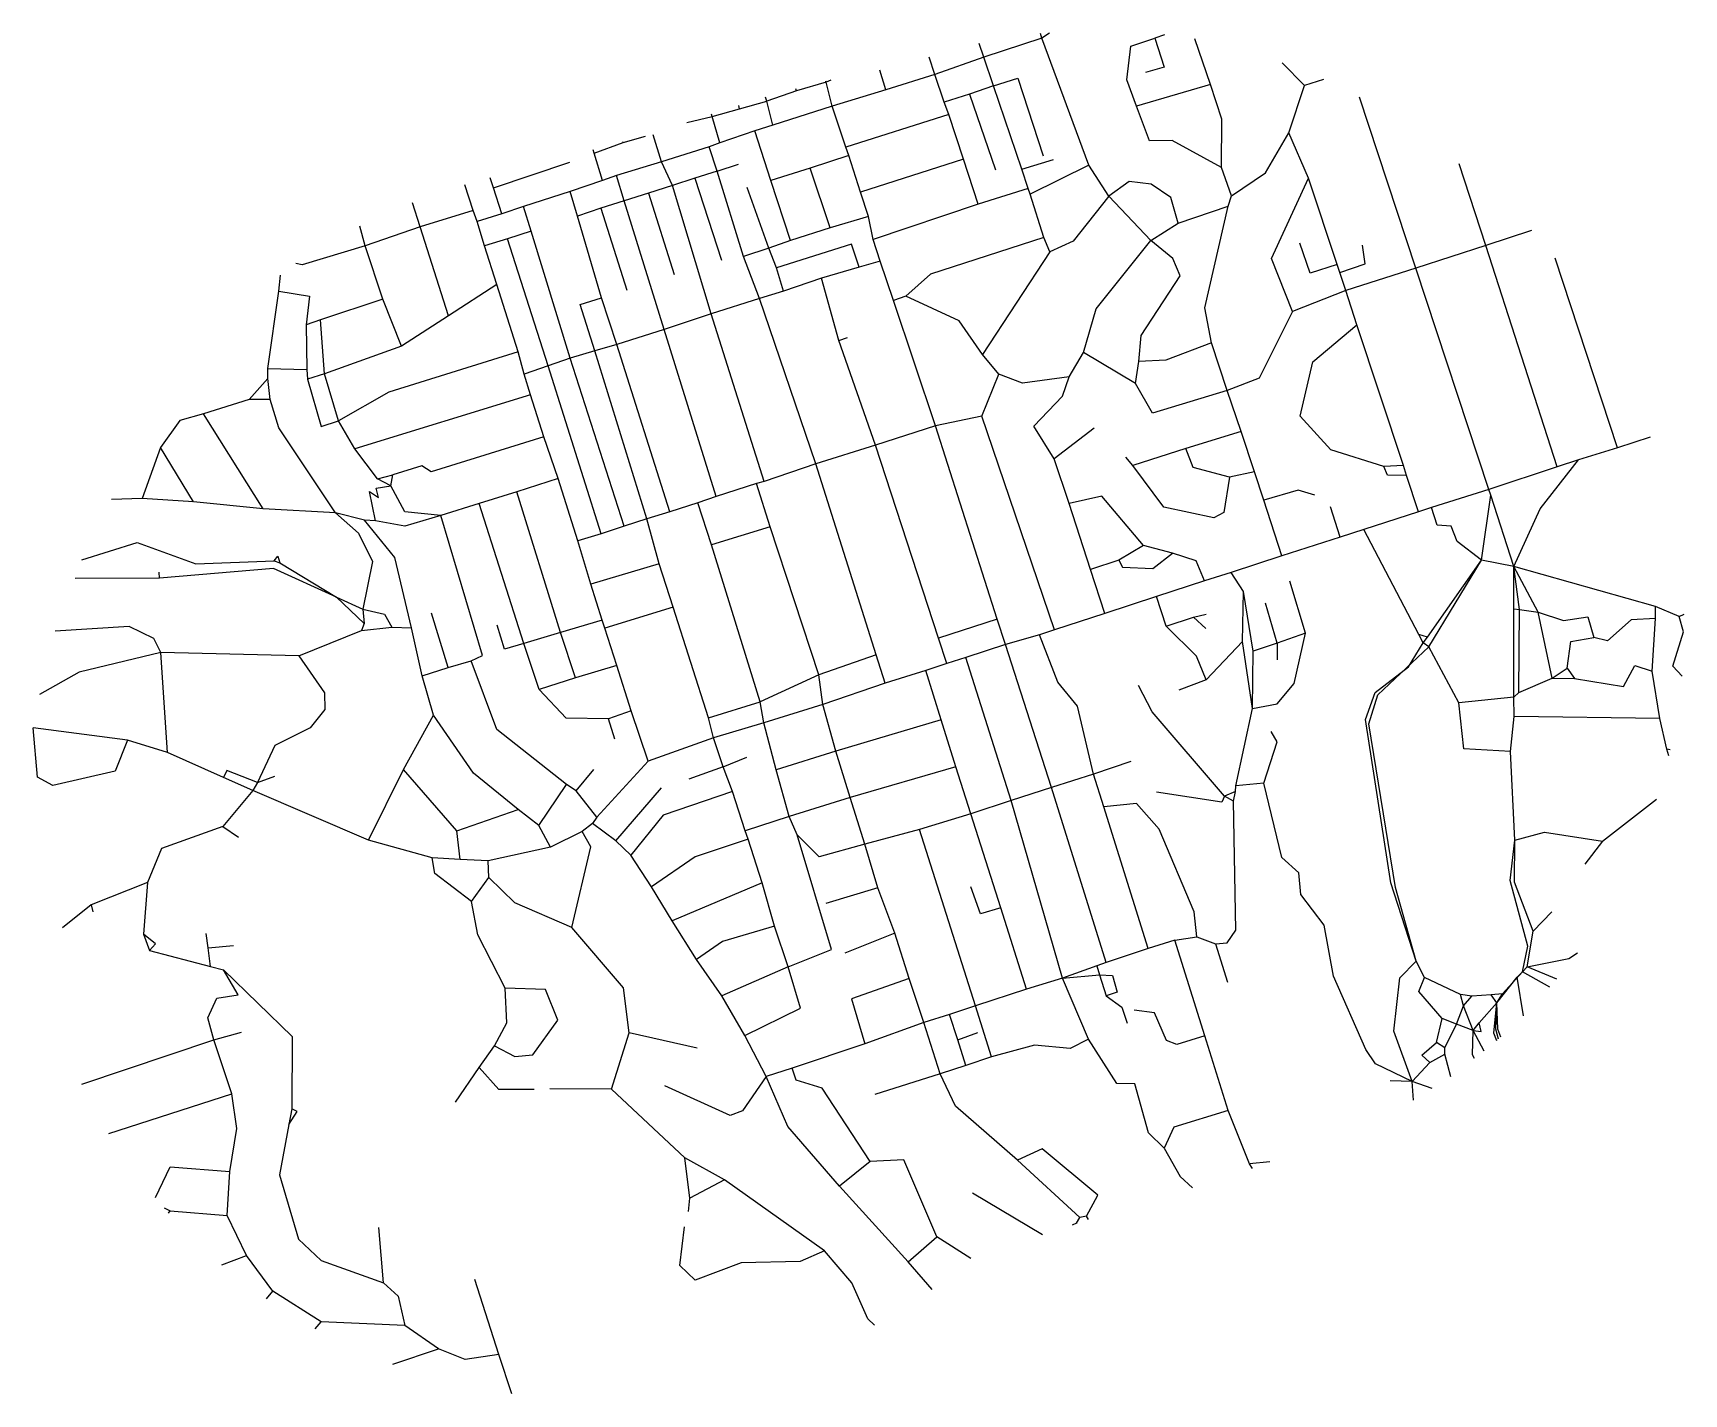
# Model space of a CAD drawing. Header units: metres. Extents: x 621095 to 624118, y 4832882 to 4835374.
import ezdxf

# ---------------------------------------------------------------- set-up
doc = ezdxf.new("R2010")
doc.units = ezdxf.units.M

msp = doc.modelspace()

# ---------------------------------------------------------------- linework, layer by layer
at = {"layer": 'ROADS'}
for points in [[(622835.6, 4835330.3), (622827.5, 4835354.9)], [(622942.3, 4835364.6), (622835.6, 4835330.3)], [(622942.3, 4835364.6), (622939.4, 4835373.1)], [(622956.1, 4835374.2), (622942.3, 4835364.6)], [(623028, 4835132.2), (622942.3, 4835364.6)], [(623115.2, 4835240.4), (623097.6, 4835288.4), (623104.9, 4835350), (623149, 4835364.8)], [(623149, 4835364.8), (623166.3, 4835311.9), (623131.6, 4835301.9)], [(623166.7, 4835370.7), (623149, 4835364.8)], [(623251.1, 4835279.9), (623222.3, 4835363.5)], [(622746.1, 4835298.3), (622735.9, 4835330.2)], [(622835.6, 4835330.3), (622746.1, 4835298.3)], [(622853.7, 4835277.5), (622835.6, 4835330.3)], [(623422.9, 4835278.4), (623382.1, 4835319.9)], [(622555.4, 4835287.7), (622547, 4835284.5)], [(622656.5, 4835270.3), (622645.4, 4835306.4)], [(622746.1, 4835298.3), (622656.5, 4835270.3)], [(622763.3, 4835247.7), (622746.1, 4835298.3)], [(622853.7, 4835277.5), (622897.9, 4835291.4), (622944.7, 4835149.4)], [(623458, 4835289), (623422.9, 4835278.4)], [(622492.6, 4835268.4), (622438.2, 4835249.2)], [(622492.6, 4835268.4), (622491.6, 4835271.9)], [(622547, 4835284.5), (622492.6, 4835268.4)], [(622547, 4835284.5), (622546.7, 4835285.8)], [(622557.8, 4835240), (622547, 4835284.5)], [(622656.5, 4835270.3), (622557.8, 4835240)], [(622809.5, 4835262.2), (622763.3, 4835247.7)], [(622853.7, 4835277.5), (622809.5, 4835262.2)], [(622809.5, 4835262.2), (622857.3, 4835123.9)], [(622905.5, 4835125.1), (622853.7, 4835277.5)], [(623251.1, 4835279.9), (623115.2, 4835240.4)], [(623271.2, 4835128.2), (623271.6, 4835216.2), (623251.1, 4835279.9)], [(623394.6, 4835191.7), (623422.9, 4835278.4)], [(622338.5, 4835221.1), (622388.6, 4835235.7)], [(622388.6, 4835235.7), (622386.9, 4835241.6)], [(622388.6, 4835235.7), (622438.2, 4835249.2)], [(622438.2, 4835249.2), (622436.1, 4835256.7)], [(622449.1, 4835205.8), (622438.2, 4835249.2)], [(622557.8, 4835240), (622449.1, 4835205.8)], [(622583.2, 4835165.2), (622557.8, 4835240)], [(622771.5, 4835225.2), (622763.3, 4835247.7)], [(623271.2, 4835128.2), (623180.8, 4835177.2), (623139.1, 4835177), (623115.2, 4835240.4)], [(623626.8, 4834943.9), (623523.7, 4835256.6)], [(622292.1, 4835210.1), (622338.5, 4835221.1)], [(622338.5, 4835221.1), (622337.1, 4835225.7)], [(622352.5, 4835173.4), (622338.5, 4835221.1)], [(622449.1, 4835205.8), (622416.4, 4835195)], [(622771.5, 4835225.2), (622583.2, 4835165.2)], [(622798.4, 4835143.3), (622771.5, 4835225.2)], [(622122.4, 4835154.2), (622175.4, 4835173.6)], [(622175.4, 4835173.6), (622174.9, 4835174.9)], [(622175.4, 4835173.6), (622216.5, 4835185.2)], [(622245.4, 4835138.3), (622230.1, 4835187.5)], [(622352.5, 4835173.4), (622332.5, 4835165.9)], [(622416.4, 4835195), (622352.5, 4835173.4)], [(622445.7, 4835104), (622416.4, 4835195)], [(623289.2, 4835075.8), (623351.3, 4835118.1), (623394.6, 4835191.7)], [(623430.6, 4835108.7), (623394.6, 4835191.7)], [(621937.6, 4835090.5), (622077.7, 4835138)], [(622122.4, 4835154.2), (622120.5, 4835160.2)], [(622137.6, 4835103.9), (622122.4, 4835154.2)], [(622245.4, 4835138.3), (622163.2, 4835113.2)], [(622332.5, 4835165.9), (622245.4, 4835138.3)], [(622265.7, 4835094.9), (622245.4, 4835138.3)], [(622347.2, 4835121.4), (622332.5, 4835165.9)], [(622588.4, 4835149.8), (622518, 4835127)], [(622588.4, 4835149.8), (622583.2, 4835165.2)], [(622610.1, 4835083), (622588.4, 4835149.8)], [(622798.4, 4835143.3), (622610.1, 4835083)], [(622825.5, 4835060.7), (622798.4, 4835143.3)], [(622905.5, 4835125.1), (622963.3, 4835142.6)], [(621937.6, 4835090.5), (621931.9, 4835109.3)], [(622163.2, 4835113.2), (622137.6, 4835103.9)], [(622177.3, 4835066.7), (622163.2, 4835113.2)], [(622306.4, 4835108.2), (622265.7, 4835094.9)], [(622347.2, 4835121.4), (622306.4, 4835108.2)], [(622306.4, 4835108.2), (622355.3, 4834958.1)], [(622347.2, 4835121.4), (622386.4, 4835133.9)], [(622395.5, 4834965.2), (622347.2, 4835121.4)], [(622518, 4835127), (622445.7, 4835104)], [(622554.5, 4835017.2), (622518, 4835127)], [(622917.1, 4835089.7), (622905.5, 4835125.1)], [(623028, 4835132.2), (622920.9, 4835079.4)], [(623065, 4835075.2), (623028, 4835132.2)], [(623289.2, 4835075.8), (623271.2, 4835128.2)], [(623400.8, 4834864.5), (623362.3, 4834961.2), (623430.6, 4835108.7)], [(623482.9, 4834950.3), (623430.6, 4835108.7)], [(623755.3, 4834985.1), (623706, 4835134.6)], [(621900.8, 4835049.5), (621885.2, 4835096.4)], [(621953.4, 4835043.1), (621937.6, 4835090.5)], [(622078.1, 4835083.9), (621992.6, 4835056.3)], [(622137.6, 4835103.9), (622078.1, 4835083.9)], [(622091.9, 4835038.9), (622078.1, 4835083.9)], [(622221.6, 4835080.7), (622177.3, 4835066.7)], [(622265.7, 4835094.9), (622221.6, 4835080.7)], [(622221.6, 4835080.7), (622268.6, 4834932)], [(622336.2, 4834860), (622265.7, 4835094.9)], [(622442.1, 4834980.1), (622402.6, 4835091.2)], [(622481.6, 4834994), (622445.7, 4835104)], [(622624.4, 4835038.1), (622610.1, 4835083)], [(622917.1, 4835089.7), (622825.5, 4835060.7)], [(622920.9, 4835079.4), (622917.1, 4835089.7)], [(622945.4, 4834999.7), (622920.9, 4835079.4)], [(623191.9, 4835025.8), (623178.2, 4835073.2), (623142, 4835097.5), (623102.1, 4835102.6), (623065, 4835075.2)], [(623283.1, 4835057.4), (623289.2, 4835075.8)], [(621803.7, 4835019.1), (621789.4, 4835063.1)], [(621900.8, 4835049.5), (621803.7, 4835019.1)], [(621907.8, 4835029.1), (621900.8, 4835049.5)], [(621992.6, 4835056.3), (621953.4, 4835043.1)], [(622006.7, 4835011.4), (621992.6, 4835056.3)], [(622134.5, 4835053.3), (622091.9, 4835038.9)], [(622177.3, 4835066.7), (622134.5, 4835053.3)], [(622134.5, 4835053.3), (622182, 4834903.5)], [(622250.3, 4834831.6), (622177.3, 4835066.7)], [(622825.5, 4835060.7), (622633.4, 4834996.1)], [(623065, 4835075.2), (622999.2, 4834992.9), (622956.9, 4834973.4)], [(623141.5, 4834994.4), (623065, 4835075.2)], [(623191.9, 4835025.8), (623283.1, 4835057.4)], [(623252.5, 4834806.9), (623240.7, 4834870.9), (623283.1, 4835057.4)], [(621703, 4834984.8), (621693, 4835020.6)], [(621803.7, 4835019.1), (621703, 4834984.8)], [(621855.5, 4834856.4), (621803.7, 4835019.1)], [(621953.4, 4835043.1), (621907.8, 4835029.1)], [(621921.3, 4834984.5), (621907.8, 4835029.1)], [(622135.8, 4834889), (622091.9, 4835038.9)], [(622554.5, 4835017.2), (622481.6, 4834994)], [(622624.4, 4835038.1), (622554.5, 4835017.2)], [(622633.4, 4834996.1), (622624.4, 4835038.1)], [(623141.5, 4834994.4), (623191.9, 4835025.8)], [(621703, 4834984.8), (621587.7, 4834949.9), (621575.8, 4834952.2)], [(621735.3, 4834886.7), (621703, 4834984.8)], [(621963.4, 4834997.4), (621921.3, 4834984.5)], [(622006.7, 4835011.4), (621963.4, 4834997.4)], [(622038.1, 4834765), (621963.4, 4834997.4)], [(622078.3, 4834779), (622006.7, 4835011.4)], [(622481.6, 4834994), (622442.1, 4834980.1)], [(622607.4, 4834945.3), (622593.6, 4834987.5), (622455.8, 4834944)], [(622645.9, 4834956.7), (622633.4, 4834996.1)], [(622945.4, 4834999.7), (622738.2, 4834932.6), (622692.9, 4834892.2)], [(622956.9, 4834973.4), (622945.4, 4834999.7)], [(623018.6, 4834789.4), (623041.4, 4834869.4), (623141.5, 4834994.4)], [(623119.9, 4834772.8), (623123.8, 4834820.3), (623195.1, 4834929.4), (623182.2, 4834961.1), (623141.5, 4834994.4)], [(623482.9, 4834950.3), (623433.2, 4834934.3), (623414.2, 4834989.7)], [(623487.7, 4834935.5), (623534.2, 4834951.4), (623529.1, 4834985.5)], [(623755.3, 4834985.1), (623626.8, 4834943.9)], [(623838.7, 4835012.7), (623755.3, 4834985.1)], [(623885.5, 4834580), (623755.3, 4834985.1)], [(621944, 4834914), (621921.3, 4834984.5)], [(622442.1, 4834980.1), (622395.5, 4834965.2)], [(622425.1, 4834888.3), (622395.5, 4834965.2)], [(622455.8, 4834944), (622442.1, 4834980.1)], [(622645.9, 4834956.7), (622607.4, 4834945.3)], [(622670.3, 4834884.2), (622645.9, 4834956.7)], [(622956.9, 4834973.4), (622833.3, 4834785.3)], [(623996.5, 4834614.8), (623882.1, 4834961.9)], [(621544.7, 4834901.8), (621547.8, 4834930.8)], [(622468.8, 4834901.8), (622455.8, 4834944)], [(622538.4, 4834925.1), (622468.8, 4834901.8)], [(622607.4, 4834945.3), (622538.4, 4834925.1)], [(622570.3, 4834811), (622538.4, 4834925.1)], [(623487.7, 4834935.5), (623482.9, 4834950.3)], [(623498.5, 4834902.8), (623487.7, 4834935.5)], [(623626.8, 4834943.9), (623498.5, 4834902.8)], [(623760.5, 4834538.5), (623626.8, 4834943.9)], [(621524.7, 4834759.6), (621544.7, 4834901.8)], [(621544.7, 4834901.8), (621600.8, 4834892.4), (621594.8, 4834840.1)], [(621944, 4834914), (621855.5, 4834856.4)], [(621983.2, 4834790.4), (621944, 4834914)], [(622468.8, 4834901.8), (622425.1, 4834888.3)], [(623498.5, 4834902.8), (623400.8, 4834864.5)], [(623518.8, 4834839.6), (623498.5, 4834902.8)], [(621735.3, 4834886.7), (621621, 4834848.9)], [(621769.2, 4834800.8), (621735.3, 4834886.7)], [(622123.7, 4834792.1), (622096.3, 4834876.9), (622135.8, 4834889)], [(622163.6, 4834803.6), (622135.8, 4834889)], [(622425.1, 4834888.3), (622336.2, 4834860)], [(622528.2, 4834585.2), (622425.1, 4834888.3)], [(622692.9, 4834892.2), (622670.3, 4834884.2)], [(622747.2, 4834655), (622670.3, 4834884.2)], [(622833.3, 4834785.3), (622790.6, 4834847), (622692.9, 4834892.2)], [(623400.8, 4834864.5), (623339.8, 4834742.2), (623281.2, 4834719.8)], [(621621, 4834848.9), (621594.8, 4834840.1)], [(621594.8, 4834840.1), (621596, 4834757.8)], [(621628.6, 4834750.1), (621621, 4834848.9)], [(621855.5, 4834856.4), (621769.2, 4834800.8)], [(622336.2, 4834860), (622250.3, 4834831.6)], [(622433.5, 4834553), (622336.2, 4834860)], [(623568.4, 4834580.3), (623471, 4834611.2), (623415, 4834672.6), (623438.2, 4834772.3), (623518.8, 4834839.6)], [(623604.1, 4834582.4), (623518.8, 4834839.6)], [(622163.6, 4834803.6), (622123.7, 4834792.1)], [(622250.3, 4834831.6), (622163.6, 4834803.6)], [(622260.8, 4834497.7), (622163.6, 4834803.6)], [(622345.9, 4834525.6), (622250.3, 4834831.6)], [(622570.3, 4834811), (622586.3, 4834816.4)], [(622637.5, 4834619.7), (622570.3, 4834811)], [(623252.5, 4834806.9), (623169.2, 4834775.1), (623119.9, 4834772.8)], [(623281.2, 4834719.8), (623252.5, 4834806.9)], [(621769.2, 4834800.8), (621628.6, 4834750.1)], [(621983.2, 4834790.4), (621745.9, 4834716.6), (621653.7, 4834663.9)], [(621994.3, 4834749.7), (621983.2, 4834790.4)], [(622078.3, 4834779), (622038.1, 4834765)], [(622123.7, 4834792.1), (622078.3, 4834779)], [(622177.1, 4834471), (622078.3, 4834779)], [(622218.4, 4834484.6), (622123.7, 4834792.1)], [(622863.2, 4834749.4), (622833.3, 4834785.3)], [(622991.9, 4834744.5), (623018.6, 4834789.4)], [(623113.7, 4834732.7), (623018.6, 4834789.4)], [(621524.6, 4834741.6), (621524.7, 4834759.6)], [(621524.7, 4834759.6), (621596, 4834757.8)], [(621596, 4834757.8), (621597, 4834740.1)], [(621628.6, 4834750.1), (621597, 4834740.1)], [(621653.7, 4834663.9), (621628.6, 4834750.1)], [(622038.1, 4834765), (621994.3, 4834749.7)], [(622005.4, 4834711.5), (621994.3, 4834749.7)], [(622135.1, 4834457.2), (622038.1, 4834765)], [(622832, 4834672.6), (622863.2, 4834749.4)], [(622991.9, 4834744.5), (622906.3, 4834732.9), (622863.2, 4834749.4)], [(622964.7, 4834594.5), (622927.2, 4834654.4), (622980.1, 4834709.5), (622991.9, 4834744.5)], [(623113.7, 4834732.7), (623119.9, 4834772.8)], [(621524.6, 4834741.6), (621490.6, 4834703)], [(621528.9, 4834703.2), (621524.6, 4834741.6)], [(621597, 4834740.1), (621622.3, 4834653.6), (621653.7, 4834663.9)], [(623281.2, 4834719.8), (623144.6, 4834678), (623113.7, 4834732.7)], [(623307, 4834644.3), (623281.2, 4834719.8)], [(621490.6, 4834703), (621406.9, 4834676.7)], [(621528.9, 4834703.2), (621490.6, 4834703)], [(621648.2, 4834495.6), (621544.5, 4834651.3), (621528.9, 4834703.2)], [(622005.4, 4834711.5), (621684.1, 4834612.6)], [(622030, 4834634.9), (622005.4, 4834711.5)], [(621406.9, 4834676.7), (621363.6, 4834664.6), (621328, 4834615)], [(621515.8, 4834502.9), (621406.9, 4834676.7)], [(621684.1, 4834612.6), (621653.7, 4834663.9)], [(622747.2, 4834655), (622637.5, 4834619.7)], [(622832, 4834672.6), (622747.2, 4834655)], [(622860.1, 4834301), (622747.2, 4834655)], [(622965.3, 4834281.2), (622832, 4834672.6)], [(622030, 4834634.9), (621823.8, 4834570.9), (621806.9, 4834581.7), (621753.7, 4834565.2)], [(622056.1, 4834558.4), (622030, 4834634.9)], [(623037.8, 4834650.9), (622964.7, 4834594.5)], [(623307, 4834644.3), (623205.5, 4834613.5)], [(623331.6, 4834570.4), (623307, 4834644.3)], [(624056.2, 4834634.4), (623996.5, 4834614.8)], [(621328, 4834615), (621294.4, 4834521.7)], [(621388.4, 4834515.8), (621328, 4834615)], [(621725.7, 4834557.8), (621684.1, 4834612.6)], [(622637.5, 4834619.7), (622528.2, 4834585.2)], [(622752.9, 4834266), (622637.5, 4834619.7)], [(622992, 4834512.4), (622964.7, 4834594.5)], [(623108.5, 4834582), (623096, 4834597.6)], [(623205.5, 4834613.5), (623108.5, 4834582)], [(623285.4, 4834560.8), (623219.3, 4834578.3), (623205.5, 4834613.5)], [(623806.4, 4834397.5), (623854.5, 4834503.2), (623924.6, 4834592.7)], [(623924.6, 4834592.7), (623885.5, 4834580)], [(623996.5, 4834614.8), (623924.6, 4834592.7)], [(621725.7, 4834557.8), (621753.7, 4834565.2)], [(621749.7, 4834544.9), (621753.7, 4834565.2)], [(622528.2, 4834585.2), (622433.5, 4834553)], [(622638.6, 4834235.8), (622528.2, 4834585.2)], [(623285.4, 4834560.8), (623275, 4834496.5), (623256.9, 4834486.6), (623165.3, 4834506.2), (623108.5, 4834582)], [(623331.6, 4834570.4), (623285.4, 4834560.8)], [(623348.7, 4834518.7), (623331.6, 4834570.4)], [(623604.1, 4834582.4), (623568.4, 4834580.3)], [(623609.8, 4834564.1), (623574.8, 4834564.5), (623568.4, 4834580.3)], [(623609.8, 4834564.1), (623604.1, 4834582.4)], [(623631.5, 4834497.2), (623609.8, 4834564.1)], [(623885.5, 4834580), (623760.5, 4834538.5)], [(621722, 4834481.2), (621710.5, 4834534.7), (621727.5, 4834523.4), (621722.8, 4834541), (621749.7, 4834544.9)], [(621749.7, 4834544.9), (621725.7, 4834557.8)], [(621841.2, 4834491), (621775.5, 4834497.4), (621749.7, 4834544.9)], [(621980.7, 4834534.2), (621911.8, 4834512.6)], [(622056.1, 4834558.4), (621980.7, 4834534.2)], [(622060.6, 4834276.4), (621980.7, 4834534.2)], [(622092.1, 4834444.2), (622056.1, 4834558.4)], [(622419.4, 4834549.4), (622345.9, 4834525.6)], [(622433.5, 4834553), (622419.4, 4834549.4)], [(622444.7, 4834469.8), (622419.4, 4834549.4)], [(623441.8, 4834528.1), (623411.3, 4834537.4), (623348.7, 4834518.7)], [(623760.5, 4834538.5), (623655.8, 4834505.1)], [(623764.5, 4834528.2), (623760.5, 4834538.5)], [(621294.4, 4834521.7), (621238.2, 4834520)], [(621388.4, 4834515.8), (621294.4, 4834521.7)], [(621515.8, 4834502.9), (621388.4, 4834515.8)], [(621648.2, 4834495.6), (621515.8, 4834502.9)], [(621911.8, 4834512.6), (621841.2, 4834491)], [(621993.4, 4834256.5), (621911.8, 4834512.6)], [(622312.1, 4834513.9), (622260.8, 4834497.7)], [(622345.9, 4834525.6), (622312.1, 4834513.9)], [(622337.1, 4834437.2), (622312.1, 4834513.9)], [(623128.2, 4834435.7), (623051.8, 4834526), (622992, 4834512.4)], [(623031.3, 4834391.7), (622992, 4834512.4)], [(623381.5, 4834417), (623348.7, 4834518.7)], [(623488.4, 4834450.8), (623470.6, 4834506.5)], [(623655.8, 4834505.1), (623631.5, 4834497.2)], [(623747.4, 4834409.2), (623702.6, 4834443), (623691.9, 4834470.9), (623665.8, 4834473.3), (623655.8, 4834505.1)], [(623747.4, 4834409.2), (623764.5, 4834528.2)], [(623806.4, 4834397.5), (623764.5, 4834528.2)], [(621648.2, 4834495.6), (621690.6, 4834458.6), (621716.3, 4834406.7), (621698.8, 4834319.1)], [(621701.4, 4834482.2), (621648.2, 4834495.6)], [(621787.9, 4834284.9), (621756.9, 4834414), (621701.4, 4834482.2)], [(621722, 4834481.2), (621701.4, 4834482.2)], [(621841.2, 4834491), (621775.5, 4834471.1), (621722, 4834481.2)], [(621896.7, 4834224.5), (621917.6, 4834234.2), (621841.2, 4834491)], [(622177.1, 4834471), (622135.1, 4834457.2)], [(622218.4, 4834484.6), (622177.1, 4834471)], [(622260.8, 4834497.7), (622218.4, 4834484.6)], [(622241.2, 4834401.9), (622218.4, 4834484.6)], [(623631.5, 4834497.2), (623531.9, 4834465)], [(621184, 4834409.3), (621285.5, 4834441.1), (621392.8, 4834402), (621536.4, 4834407.4)], [(622135.1, 4834457.2), (622092.1, 4834444.2)], [(622116, 4834364.8), (622092.1, 4834444.2)], [(622444.7, 4834469.8), (622337.1, 4834437.2)], [(622533.9, 4834199), (622444.7, 4834469.8)], [(623488.4, 4834450.8), (623381.5, 4834417)], [(623531.9, 4834465), (623488.4, 4834450.8)], [(623632.3, 4834272.8), (623531.9, 4834465)], [(621536.4, 4834407.4), (621542.8, 4834416.4), (621546.8, 4834403.8)], [(622426, 4834149.6), (622337.1, 4834437.2)], [(623128.2, 4834435.7), (623083.3, 4834408.7)], [(623083.3, 4834408.7), (623089.9, 4834395.9), (623145.4, 4834393.8), (623181.1, 4834421.7)], [(623181.1, 4834421.7), (623128.2, 4834435.7)], [(623239.6, 4834370.9), (623224.9, 4834407.6), (623181.1, 4834421.7)], [(623381.5, 4834417), (623288.6, 4834386.6)], [(621326.3, 4834375.7), (621325.3, 4834386.9)], [(621650.3, 4834341.4), (621534.8, 4834393.7), (621326.3, 4834375.7)], [(621536.4, 4834407.4), (621546.8, 4834403.8)], [(621546.8, 4834403.8), (621650.3, 4834341.4)], [(622241.2, 4834401.9), (622116, 4834364.8)], [(622266.7, 4834322.8), (622241.2, 4834401.9)], [(623083.3, 4834408.7), (623031.3, 4834391.7)], [(623057.1, 4834311.5), (623031.3, 4834391.7)], [(623288.6, 4834386.6), (623239.6, 4834370.9)], [(623311.4, 4834351.6), (623288.6, 4834386.6)], [(623648, 4834268), (623747.4, 4834409.2)], [(623650.5, 4834250.1), (623747.4, 4834409.2)], [(623806.4, 4834397.5), (623747.4, 4834409.2)], [(623806.2, 4834320), (623806.4, 4834397.5)], [(623850.8, 4834313.5), (623806.4, 4834397.5)], [(623817, 4834318.7), (623806.4, 4834397.5)], [(624065.5, 4834324.3), (623806.4, 4834397.5)], [(621326.3, 4834375.7), (621171.8, 4834375.5)], [(622137, 4834299), (622116, 4834364.8)], [(623239.6, 4834370.9), (623152.1, 4834342.6)], [(623309.7, 4834260.1), (623311.4, 4834351.6)], [(623329.2, 4834242.3), (623311.4, 4834351.6)], [(623425.1, 4834275.1), (623396.2, 4834370.5)], [(621650.3, 4834341.4), (621698.8, 4834319.1)], [(621701, 4834293.1), (621650.3, 4834341.4)], [(622266.7, 4834322.8), (622141.7, 4834284.1)], [(622331.6, 4834120.3), (622266.7, 4834322.8)], [(623152.1, 4834342.6), (623057.1, 4834311.5)], [(623169.8, 4834288.1), (623152.1, 4834342.6)], [(623373, 4834257.2), (623351.8, 4834329.9)], [(623806.5, 4834158.1), (623806.2, 4834320)], [(623806.2, 4834320), (623817, 4834318.7)], [(624065.7, 4834302), (624065.5, 4834324.3)], [(624108.9, 4834305.7), (624065.5, 4834324.3)], [(621701, 4834293.1), (621695.9, 4834280.1)], [(621698.8, 4834319.1), (621738.3, 4834309.8), (621751.8, 4834286.2)], [(621698.8, 4834319.1), (621701, 4834293.1)], [(621855.1, 4834212.1), (621824.5, 4834311.9)], [(621993.4, 4834256.5), (621958, 4834246.2), (621944.4, 4834289.8)], [(622137, 4834299), (622060.6, 4834276.4)], [(622141.7, 4834284.1), (622137, 4834299)], [(622860.1, 4834301), (622752.9, 4834266)], [(622875.2, 4834254.3), (622860.1, 4834301)], [(623057.1, 4834311.5), (622965.3, 4834281.2)], [(623169.8, 4834288.1), (623219.5, 4834304.6)], [(623219.5, 4834304.6), (623243.2, 4834309.8)], [(623219.5, 4834304.6), (623242.3, 4834283.7)], [(623815.6, 4834166.7), (623817, 4834318.7)], [(623817, 4834318.7), (623850.8, 4834313.5)], [(623876.4, 4834193), (623850.8, 4834313.5)], [(623850.8, 4834313.5), (623897.6, 4834298.4), (623942, 4834305), (623952.9, 4834267.4)], [(624065.7, 4834302), (624021.5, 4834299.4), (623977.8, 4834261.4), (623952.9, 4834267.4)], [(624059.5, 4834205.6), (624065.7, 4834302)], [(624114.9, 4834196.5), (624097.6, 4834214.6), (624116.8, 4834277.5), (624108.9, 4834305.7)], [(624108.9, 4834305.7), (624118, 4834309.9)], [(621328.8, 4834239.7), (621315.9, 4834265.4), (621270.7, 4834287.3), (621135.3, 4834278.9)], [(621581.3, 4834233.5), (621695.9, 4834280.1)], [(621695.9, 4834280.1), (621751.8, 4834286.2)], [(621751.8, 4834286.2), (621787.9, 4834284.9)], [(621807.1, 4834197.4), (621787.9, 4834284.9)], [(622060.6, 4834276.4), (621993.4, 4834256.5)], [(622087.9, 4834193.6), (622060.6, 4834276.4)], [(622163.5, 4834215.9), (622141.7, 4834284.1)], [(622767.8, 4834219.5), (622752.9, 4834266)], [(622938, 4834272.2), (622875.2, 4834254.3)], [(622965.3, 4834281.2), (622938, 4834272.2)], [(623036.4, 4834017), (623007.5, 4834141.6), (622971, 4834185.8), (622938, 4834272.2)], [(623242.8, 4834189.9), (623225.1, 4834233.1), (623169.8, 4834288.1)], [(623309.7, 4834260.1), (623242.8, 4834189.9)], [(623327.7, 4834137.3), (623309.7, 4834260.1)], [(623327.7, 4834137.3), (623372.8, 4834145.6), (623404, 4834183.1), (623425.1, 4834275.1)], [(623425.1, 4834275.1), (623373, 4834257.2)], [(623640.5, 4834257.8), (623632.3, 4834272.8)], [(623648, 4834268), (623632.3, 4834272.8)], [(623640.5, 4834257.8), (623648, 4834268)], [(623904.3, 4834211.3), (623910.5, 4834260.1), (623952.9, 4834267.4)], [(621328.8, 4834239.7), (621179.1, 4834203.6), (621106.5, 4834163.1)], [(621340.7, 4834056.4), (621328.8, 4834239.7)], [(621581.3, 4834233.5), (621328.8, 4834239.7)], [(621581.3, 4834233.5), (621628.6, 4834166.1), (621629.2, 4834135.5), (621602.2, 4834102), (621537.7, 4834069.4), (621505.4, 4834001.8)], [(622021.4, 4834171.8), (621993.4, 4834256.5)], [(622638.6, 4834235.8), (622533.9, 4834199)], [(622655.2, 4834183.5), (622638.6, 4834235.8)], [(622803, 4834230.7), (622767.8, 4834219.5)], [(622875.2, 4834254.3), (622803, 4834230.7)], [(622886.1, 4833968.8), (622803, 4834230.7)], [(622959.6, 4833992.4), (622875.2, 4834254.3)], [(623327.7, 4834137.3), (623329.2, 4834242.3)], [(623373, 4834257.2), (623329.2, 4834242.3)], [(623373, 4834257.2), (623373.1, 4834226.3)], [(623627.5, 4833674.7), (623581, 4833817.8), (623535, 4834117.4), (623552.2, 4834166.3), (623613.3, 4834213.7), (623640.5, 4834257.8)], [(623627.5, 4833674.7), (623589.6, 4833809.7), (623540.6, 4834109.2), (623557.2, 4834162.2), (623650.5, 4834250.1)], [(623650.5, 4834250.1), (623640.5, 4834257.8)], [(623705.7, 4834147.5), (623650.5, 4834250.1)], [(621807.1, 4834197.4), (621855.1, 4834212.1)], [(621855.1, 4834212.1), (621896.7, 4834224.5)], [(622071.4, 4833998.4), (621944.2, 4834098.9), (621896.7, 4834224.5)], [(622163.5, 4834215.9), (622087.9, 4834193.6)], [(622190.2, 4834133.1), (622163.5, 4834215.9)], [(622533.9, 4834199), (622426, 4834149.6)], [(622541.1, 4834144.9), (622533.9, 4834199)], [(622729.4, 4834207), (622655.2, 4834183.5)], [(622767.8, 4834219.5), (622729.4, 4834207)], [(622757.5, 4834116.7), (622729.4, 4834207)], [(623876.4, 4834193), (623904.3, 4834211.3)], [(623904.3, 4834211.3), (623917.6, 4834192.1)], [(623917.6, 4834192.1), (624007, 4834177.5), (624028.2, 4834216.3), (624059.5, 4834205.6)], [(624073.9, 4834118.8), (624059.5, 4834205.6)], [(621827.9, 4834125.3), (621807.1, 4834197.4)], [(622087.9, 4834193.6), (622021.4, 4834171.8)], [(622148.2, 4834118.4), (622071, 4834119.8), (622021.4, 4834171.8)], [(622655.2, 4834183.5), (622541.1, 4834144.9)], [(623276.7, 4833976.8), (623144.1, 4834131), (623119, 4834179.5)], [(623242.8, 4834189.9), (623192.8, 4834170.7)], [(623815.6, 4834166.7), (623876.4, 4834193)], [(623876.4, 4834193), (623917.6, 4834192.1)], [(622331.6, 4834120.3), (622426, 4834149.6)], [(622433.2, 4834111), (622426, 4834149.6)], [(622541.1, 4834144.9), (622433.2, 4834111)], [(622565, 4834058.9), (622541.1, 4834144.9)], [(623806.5, 4834158.1), (623705.7, 4834147.5)], [(623800.3, 4834058.8), (623714.7, 4834063.2), (623705.7, 4834147.5)], [(623806.5, 4834158.1), (623815.6, 4834166.7)], [(623806.8, 4834122.5), (623806.5, 4834158.1)], [(621773, 4834025.6), (621827.9, 4834125.3)], [(621983.2, 4833952.6), (621901.5, 4834019.1), (621827.9, 4834125.3)], [(622190.2, 4834133.1), (622148.2, 4834118.4)], [(622160, 4834081.3), (622148.2, 4834118.4)], [(622220.9, 4834040.6), (622190.2, 4834133.1)], [(622340.7, 4834083.7), (622331.6, 4834120.3)], [(622433.2, 4834111), (622340.7, 4834083.7)], [(622455.7, 4834024.9), (622433.2, 4834111)], [(622757.5, 4834116.7), (622565, 4834058.9)], [(622784.5, 4834030.6), (622757.5, 4834116.7)], [(623297.2, 4833995.8), (623327.7, 4834137.3)], [(623800.3, 4834058.8), (623806.8, 4834122.5)], [(624073.9, 4834118.8), (623806.8, 4834122.5)], [(624086.6, 4834062.7), (624073.9, 4834118.8)], [(621094.7, 4834101.9), (621094.6, 4834101.9)], [(621267.5, 4834079.3), (621245, 4834022.6), (621130.9, 4833996.2), (621103, 4834011.3), (621094.7, 4834101.9)], [(621267.5, 4834079.3), (621094.7, 4834101.9)], [(621340.7, 4834056.4), (621267.5, 4834079.3)], [(622340.7, 4834083.7), (622220.9, 4834040.6)], [(622358.3, 4834030.4), (622340.7, 4834083.7)], [(623348.8, 4834000.8), (623373.1, 4834076.4), (623361.8, 4834095)], [(621443.4, 4834010.8), (621340.7, 4834056.4)], [(622358.3, 4834030.4), (622401.6, 4834048.1)], [(622565, 4834058.9), (622455.7, 4834024.9)], [(622590.9, 4833974.2), (622565, 4834058.9)], [(623808.2, 4833896), (623800.3, 4834058.8)], [(624090.3, 4834050.7), (624086.6, 4834062.7)], [(624092.8, 4834061.6), (624086.6, 4834062.7)], [(621505.4, 4834001.8), (621449.2, 4834023.6), (621443.4, 4834010.8)], [(621708.7, 4833895.9), (621773, 4834025.6)], [(621870.8, 4833913.2), (621773, 4834025.6)], [(622089.2, 4833986.4), (622121.3, 4834025.3)], [(622220.9, 4834040.6), (622127.3, 4833938.5)], [(622358.3, 4834030.4), (622295.3, 4834007.6)], [(622375.3, 4833985), (622358.3, 4834030.4)], [(622479.6, 4833939.8), (622455.7, 4834024.9)], [(622784.5, 4834030.6), (622590.9, 4833974.2)], [(622812.2, 4833944.3), (622784.5, 4834030.6)], [(623105.1, 4834040.2), (623036.4, 4834017)], [(621497.3, 4833987.2), (621442.4, 4833921.2)], [(621497.3, 4833987.2), (621443.4, 4834010.8)], [(621505.4, 4834001.8), (621497.3, 4833987.2)], [(621708.7, 4833895.9), (621497.3, 4833987.2)], [(621505.4, 4834001.8), (621537.7, 4834013.6)], [(622020.7, 4833923.2), (622071.4, 4833998.4)], [(622089.2, 4833986.4), (622071.4, 4833998.4)], [(622161.8, 4833895.2), (622245.2, 4833991.9)], [(622959.6, 4833992.4), (622886.1, 4833968.8)], [(623036.4, 4834017), (622959.6, 4833992.4)], [(623060.1, 4833672), (622959.6, 4833992.4)], [(623055.4, 4833957.3), (623036.4, 4834017)], [(623296.6, 4833985.1), (623297.2, 4833995.8)], [(623348.8, 4834000.8), (623297.2, 4833995.8)], [(623620.3, 4833454.4), (623553.1, 4833486.5), (623535.6, 4833512.9), (623476, 4833647.1), (623458.9, 4833740.3), (623416.2, 4833796.5), (623412.4, 4833836.4), (623381.7, 4833864.7), (623348.8, 4834000.8)], [(622127.3, 4833938.5), (622089.2, 4833986.4)], [(622375.3, 4833985), (622248.5, 4833941.8), (622189.6, 4833868.8)], [(622399, 4833913.2), (622375.3, 4833985)], [(622590.9, 4833974.2), (622479.6, 4833939.8)], [(622618, 4833888.6), (622590.9, 4833974.2)], [(622886.1, 4833968.8), (622812.2, 4833944.3)], [(622980, 4833643.2), (622886.1, 4833968.8)], [(623226.1, 4833719.1), (623220.8, 4833765.1), (623156.7, 4833916.1), (623115.1, 4833963.3), (623055.4, 4833957.3)], [(623136.8, 4833697.8), (623055.4, 4833957.3)], [(623276.7, 4833976.8), (623271.5, 4833965.6), (623151.8, 4833984.3)], [(623259.9, 4833706.2), (623281.6, 4833708), (623297.1, 4833731.1), (623292.8, 4833967.6)], [(623296.6, 4833985.1), (623276.7, 4833976.8)], [(623292.8, 4833967.6), (623276.7, 4833976.8)], [(623292.8, 4833967.6), (623296.6, 4833985.1)], [(623968.8, 4833894.6), (624067.8, 4833971.2)], [(621870.8, 4833913.2), (621983.2, 4833952.6)], [(622020.7, 4833923.2), (621983.2, 4833952.6)], [(622118.9, 4833926.8), (622100.3, 4833911.8)], [(622127.3, 4833938.5), (622118.9, 4833926.8)], [(622161.8, 4833895.2), (622118.9, 4833926.8)], [(622479.6, 4833939.8), (622399, 4833913.2)], [(622494.1, 4833905.9), (622479.6, 4833939.8)], [(622812.2, 4833944.3), (622717.8, 4833915.8)], [(622866.8, 4833772.3), (622812.2, 4833944.3)], [(621442.4, 4833921.2), (621329.9, 4833880.8), (621304.3, 4833818.6)], [(621442.4, 4833921.2), (621471, 4833901.9)], [(621877, 4833861), (621870.8, 4833913.2)], [(622042.4, 4833883.6), (622020.7, 4833923.2)], [(622100.3, 4833911.8), (622042.4, 4833883.6)], [(622081.5, 4833736.2), (622116.3, 4833884.1), (622100.3, 4833911.8)], [(622404, 4833897.8), (622307.4, 4833865.9), (622227.3, 4833810.9)], [(622404, 4833897.8), (622399, 4833913.2)], [(622430, 4833817.8), (622404, 4833897.8)], [(622477.7, 4833664.2), (622556.7, 4833696.2), (622494.1, 4833905.9)], [(622618, 4833888.6), (622534.2, 4833865.4), (622494.1, 4833905.9)], [(622717.8, 4833915.8), (622618, 4833888.6)], [(622820.3, 4833592.6), (622717.8, 4833915.8)], [(623808.2, 4833896), (623862.6, 4833910.9), (623968.8, 4833894.6)], [(621825.7, 4833863.8), (621708.7, 4833895.9)], [(622042.4, 4833883.6), (621927.9, 4833858.4)], [(622189.6, 4833868.8), (622161.8, 4833895.2)], [(622227.3, 4833810.9), (622189.6, 4833868.8)], [(622641.8, 4833808.6), (622618, 4833888.6)], [(623822, 4833655), (623831.9, 4833702.3), (623799.5, 4833822.3), (623808.2, 4833896)], [(623841.5, 4833729.6), (623807.7, 4833819.4), (623808.2, 4833896)], [(623968.8, 4833894.6), (623936.5, 4833852.5)], [(621897.8, 4833783.6), (621830.4, 4833835.1), (621825.7, 4833863.8)], [(621877, 4833861), (621825.7, 4833863.8)], [(621927.9, 4833858.4), (621877, 4833861)], [(621929, 4833827.5), (621927.9, 4833858.4)], [(621304.3, 4833818.6), (621201.1, 4833777.5)], [(621304.3, 4833818.6), (621297, 4833723.9)], [(621897.8, 4833783.6), (621929, 4833827.5)], [(622081.5, 4833736.2), (621977.1, 4833781.6), (621929, 4833827.5)], [(622264.8, 4833748.7), (622227.3, 4833810.9)], [(622430, 4833817.8), (622264.8, 4833748.7)], [(622452.2, 4833738.8), (622430, 4833817.8)], [(622641.8, 4833808.6), (622546.5, 4833780.3)], [(622673.1, 4833726.1), (622641.8, 4833808.6)], [(622866.8, 4833772.3), (622829.8, 4833761.4), (622812.2, 4833810.8)], [(621201.1, 4833777.5), (621148.3, 4833735.7)], [(621201.1, 4833777.5), (621203.9, 4833764.7)], [(621959, 4833625.4), (621909, 4833722.6), (621897.8, 4833783.6)], [(622309.5, 4833677.6), (622264.8, 4833748.7)], [(622913.8, 4833623.5), (622866.8, 4833772.3)], [(623841.5, 4833729.6), (623876, 4833764.8)], [(621297, 4833723.9), (621308.1, 4833694)], [(621308.1, 4833694), (621319.1, 4833706.6), (621297, 4833723.9)], [(621415.1, 4833699.3), (621411.6, 4833725)], [(622186.5, 4833543.6), (622176.1, 4833625.7), (622081.5, 4833736.2)], [(622452.2, 4833738.8), (622357.1, 4833710.4), (622309.5, 4833677.6)], [(622477.7, 4833664.2), (622452.2, 4833738.8)], [(622673.1, 4833726.1), (622581, 4833689.2)], [(622699.3, 4833643), (622673.1, 4833726.1)], [(623185.4, 4833713.2), (623226.1, 4833719.1)], [(623226.1, 4833719.1), (623259.9, 4833706.2)], [(623831, 4833664), (623841.5, 4833729.6)], [(621308.1, 4833694), (621419.8, 4833665.1)], [(621415.1, 4833699.3), (621461.6, 4833703.2)], [(621419.8, 4833665.1), (621415.1, 4833699.3)], [(623136.8, 4833697.8), (623060.1, 4833672)], [(623185.4, 4833713.2), (623136.8, 4833697.8)], [(623240.7, 4833537.9), (623185.4, 4833713.2)], [(623259.9, 4833706.2), (623282, 4833635.9)], [(623831, 4833664), (623907.1, 4833679.3), (623922.8, 4833690)], [(621425.5, 4833530.3), (621415, 4833571.1), (621431.3, 4833607.1), (621470, 4833612.7), (621443.7, 4833658.5)], [(621419.8, 4833665.1), (621443.7, 4833658.5)], [(621443.7, 4833658.5), (621568.9, 4833536.7), (621568.6, 4833404.4)], [(622355.9, 4833611.4), (622309.5, 4833677.6)], [(622477.7, 4833664.2), (622355.9, 4833611.4)], [(622398.2, 4833538.3), (622500.3, 4833588.5), (622477.7, 4833664.2)], [(623042.5, 4833666.2), (622980, 4833643.2)], [(623060.1, 4833672), (623042.5, 4833666.2)], [(623042.5, 4833666.2), (623047.9, 4833649.4)], [(623620.3, 4833454.4), (623586.8, 4833546.4), (623597.4, 4833644.1), (623627.5, 4833674.7)], [(623642.6, 4833644.8), (623627.5, 4833674.7)], [(623785.5, 4833614.6), (623822, 4833655)], [(623812.6, 4833645.1), (623822, 4833655)], [(623822, 4833655), (623831, 4833664)], [(623872.4, 4833627.2), (623822, 4833655)], [(623885, 4833641.6), (623831, 4833664)], [(621939.5, 4833519.3), (621977, 4833499.9), (622009.8, 4833503.3), (622055.6, 4833566.6), (622033.1, 4833622.4), (621959, 4833625.4)], [(621939.5, 4833519.3), (621962.5, 4833561.9), (621959, 4833625.4)], [(622699.3, 4833643), (622593.2, 4833605.9), (622618.1, 4833523.2)], [(622726.1, 4833562.1), (622699.3, 4833643)], [(622980, 4833643.2), (622913.8, 4833623.5)], [(622980, 4833643.2), (623047.9, 4833649.4)], [(623027.7, 4833531.8), (622980, 4833643.2)], [(623047.9, 4833649.4), (623060.1, 4833610.8)], [(623047.9, 4833649.4), (623071.4, 4833648.5), (623080.1, 4833617.9), (623060.1, 4833610.8)], [(623674.9, 4833569.5), (623632.1, 4833619.1), (623642.6, 4833644.8)], [(623708.4, 4833613.5), (623642.6, 4833644.8)], [(623775.5, 4833598.4), (623812.6, 4833645.1)], [(623823.9, 4833574.7), (623812.6, 4833645.1)], [(622398.2, 4833538.3), (622355.9, 4833611.4)], [(622913.8, 4833623.5), (622820.3, 4833592.6)], [(623060.1, 4833610.8), (623088.3, 4833590.5), (623098, 4833560.9)], [(623713.9, 4833592.8), (623708.4, 4833613.5)], [(623729.3, 4833610.4), (623708.4, 4833613.5)], [(623713.9, 4833592.8), (623729.3, 4833610.4)], [(623764.8, 4833613), (623729.3, 4833610.4)], [(623742.6, 4833561.7), (623775.5, 4833598.4)], [(623785.5, 4833614.6), (623764.8, 4833613)], [(623775.5, 4833598.4), (623764.8, 4833613)], [(623775, 4833528.8), (623769.7, 4833542.6), (623775.5, 4833598.4)], [(623778.1, 4833531.7), (623773.1, 4833549.9), (623775.5, 4833598.4)], [(623775.5, 4833598.4), (623785.5, 4833614.6)], [(623782.3, 4833535.7), (623777.3, 4833550.2), (623775.5, 4833598.4)], [(622773.1, 4833577.2), (622726.1, 4833562.1)], [(622820.3, 4833592.6), (622773.1, 4833577.2)], [(622788, 4833530.8), (622773.1, 4833577.2)], [(622849.7, 4833499.2), (622820.3, 4833592.6)], [(623240.7, 4833537.9), (623189.1, 4833522), (623170.3, 4833529.2), (623148.5, 4833580.2), (623111.2, 4833585.1)], [(623664.8, 4833525.8), (623674.9, 4833569.5)], [(623701.3, 4833559.4), (623674.9, 4833569.5)], [(623701.3, 4833559.4), (623713.9, 4833592.8)], [(623732.1, 4833547.9), (623713.9, 4833592.8)], [(621425.5, 4833530.3), (621476.2, 4833544.7)], [(622153.8, 4833439.9), (622186.5, 4833543.6)], [(622310.8, 4833515), (622186.5, 4833543.6)], [(622437.1, 4833463.1), (622398.2, 4833538.3)], [(622726.1, 4833562.1), (622618.1, 4833523.2)], [(622755.7, 4833468.2), (622726.1, 4833562.1)], [(622788, 4833530.8), (622825, 4833543.7)], [(623283.3, 4833401.4), (623240.7, 4833537.9)], [(623679.9, 4833515.7), (623701.3, 4833559.4)], [(623732.1, 4833547.9), (623701.3, 4833559.4)], [(623734.6, 4833496.3), (623730.4, 4833502.8), (623732.1, 4833547.9)], [(623732.1, 4833547.9), (623746.8, 4833545.5), (623742.6, 4833561.7)], [(623732.1, 4833547.9), (623742.6, 4833561.7)], [(623752, 4833509.7), (623732.1, 4833547.9)], [(621184.1, 4833449.6), (621425.5, 4833530.3)], [(621458.9, 4833431.9), (621425.5, 4833530.3)], [(621911.6, 4833479.7), (621939.5, 4833519.3)], [(622618.1, 4833523.2), (622484.6, 4833478.6)], [(622802.8, 4833483.8), (622788, 4833530.8)], [(623027.7, 4833531.8), (622994, 4833514.4), (622928.8, 4833520.9), (622849.7, 4833499.2)], [(623166.3, 4833332), (623137.4, 4833360), (623112.3, 4833450.2), (623079.2, 4833450.6), (623027.7, 4833531.8)], [(623652.7, 4833489.2), (623637.8, 4833502.4), (623664.8, 4833525.8)], [(623652.7, 4833489.2), (623679.8, 4833504)], [(623679.9, 4833515.7), (623664.8, 4833525.8)], [(623679.8, 4833504), (623679.9, 4833515.7)], [(623691.1, 4833462.9), (623679.8, 4833504)], [(621868, 4833416.3), (621911.6, 4833479.7)], [(622012.5, 4833439.3), (621947.8, 4833439.7), (621911.6, 4833479.7)], [(622484.6, 4833478.6), (622437.1, 4833463.1)], [(622627.6, 4833307.5), (622540, 4833442), (622492, 4833456.8), (622484.6, 4833478.6)], [(622802.8, 4833483.8), (622755.7, 4833468.2)], [(622849.7, 4833499.2), (622802.8, 4833483.8)], [(623620.3, 4833454.4), (623652.7, 4833489.2)], [(622437.1, 4833463.1), (622393.9, 4833400.8), (622371.5, 4833391.7), (622251.5, 4833446.1)], [(622571.6, 4833262.3), (622476.7, 4833371.6), (622437.1, 4833463.1)], [(622755.7, 4833468.2), (622635.9, 4833430.7)], [(622897.5, 4833309.9), (622783.9, 4833409.2), (622755.7, 4833468.2)], [(623620.3, 4833454.4), (623580, 4833455.6)], [(623622.7, 4833419.9), (623620.3, 4833454.4)], [(623656.9, 4833441.2), (623620.3, 4833454.4)], [(621233.3, 4833359.2), (621458.9, 4833431.9)], [(621455.2, 4833289.3), (621468.1, 4833368.1), (621458.9, 4833431.9)], [(622153.8, 4833439.9), (622040.9, 4833440.9)], [(622288, 4833314.3), (622153.8, 4833439.9)], [(621568.6, 4833404.4), (621563.3, 4833375.6)], [(621563.3, 4833375.6), (621578.4, 4833399.3), (621568.6, 4833404.4)], [(623283.3, 4833401.4), (623184, 4833370.8), (623166.3, 4833332)], [(623322.6, 4833303.2), (623283.3, 4833401.4)], [(621563.3, 4833375.6), (621546, 4833283.6), (621581, 4833165.3), (621622.5, 4833126.6), (621736.6, 4833085.3)], [(623023.5, 4833207.8), (623044.4, 4833246.1), (622942.5, 4833331.2), (622897.5, 4833309.9)], [(623166.3, 4833332), (623195.1, 4833280.2), (623218.2, 4833259.7)], [(621318.7, 4833241.7), (621345.7, 4833297.9), (621455.2, 4833289.3)], [(622297.6, 4833240.4), (622288, 4833314.3)], [(622360.6, 4833274.3), (622288, 4833314.3)], [(622627.6, 4833307.5), (622571.6, 4833262.3)], [(622749.7, 4833169.9), (622689.2, 4833310.9), (622627.6, 4833307.5)], [(623011.3, 4833205), (622897.5, 4833309.9)], [(623359.3, 4833306.9), (623322.6, 4833303.2)], [(623327.9, 4833295.1), (623322.6, 4833303.2)], [(621450.4, 4833208.8), (621455.2, 4833289.3)], [(622360.6, 4833274.3), (622297.6, 4833240.4)], [(622543.9, 4833144), (622360.6, 4833274.3)], [(622697.2, 4833124), (622571.6, 4833262.3)], [(622294.8, 4833216.3), (622297.6, 4833240.4)], [(622943.4, 4833173.5), (622814.8, 4833250)], [(621334.5, 4833222.8), (621345.5, 4833217.4)], [(621342.8, 4833212.9), (621345.5, 4833217.4)], [(621345.5, 4833217.4), (621450.4, 4833208.8)], [(621485.7, 4833135.4), (621450.4, 4833208.8)], [(623005.2, 4833195), (623011.3, 4833205)], [(623023.5, 4833207.8), (623011.3, 4833205)], [(623027.6, 4833201.4), (623023.5, 4833207.8)], [(621736.6, 4833085.3), (621727.6, 4833186.7)], [(622543.9, 4833144), (622499.6, 4833124.5), (622391.6, 4833121.9), (622306.9, 4833090.2), (622279, 4833117.1), (622287.6, 4833187.8)], [(623005.2, 4833195), (622997.3, 4833190.9)], [(623006, 4833193.7), (623005.2, 4833195)], [(622635.7, 4833008), (622623.2, 4833019.9), (622594.1, 4833085.6), (622543.9, 4833144)], [(622697.2, 4833124), (622749.7, 4833169.9)], [(622812.2, 4833130.3), (622749.7, 4833169.9)], [(621440.2, 4833118.7), (621485.7, 4833135.4)], [(621534, 4833070.3), (621485.7, 4833135.4)], [(622741.1, 4833073.6), (622697.2, 4833124)], [(621736.6, 4833085.3), (621763.5, 4833060.9), (621775.6, 4833007.6)], [(621947.4, 4832954.2), (621903.6, 4833091.5)], [(621522, 4833056.4), (621534, 4833070.3)], [(621622, 4833014.3), (621534, 4833070.3)], [(621611.4, 4833001.1), (621622, 4833014.3)], [(621775.6, 4833007.6), (621622, 4833014.3)], [(621837.2, 4832964.6), (621775.6, 4833007.6)], [(621753.2, 4832936.7), (621837.2, 4832964.6)], [(621947.4, 4832954.2), (621886, 4832945), (621837.2, 4832964.6)], [(621971.2, 4832882), (621947.4, 4832954.2)]]:
    msp.add_lwpolyline(points, dxfattribs=at)

doc.saveas('drawing.dxf')
